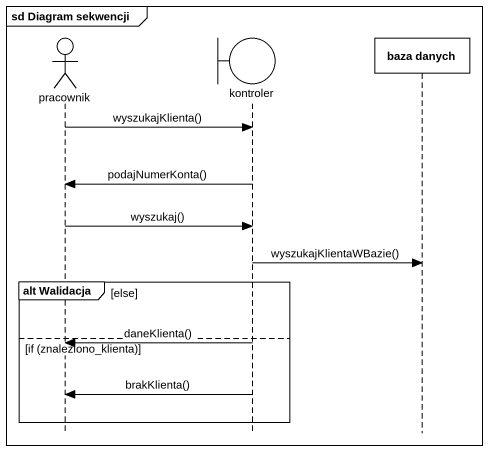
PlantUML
@startuml
mainframe sd Diagram sekwencji
hide footbox
actor pracownik
boundary kontroler
participant "baza danych" as baza_danych

pracownik -> kontroler : wyszukajKlienta()
kontroler -> pracownik : podajNumerKonta()
pracownik -> kontroler : wyszukaj()
kontroler -> baza_danych : wyszukajKlientaWBazie()
group alt Walidacja [else]
else if (znaleziono_klienta)
  kontroler -> pracownik : daneKlienta()
  kontroler -> pracownik : brakKlienta()
end
@enduml
